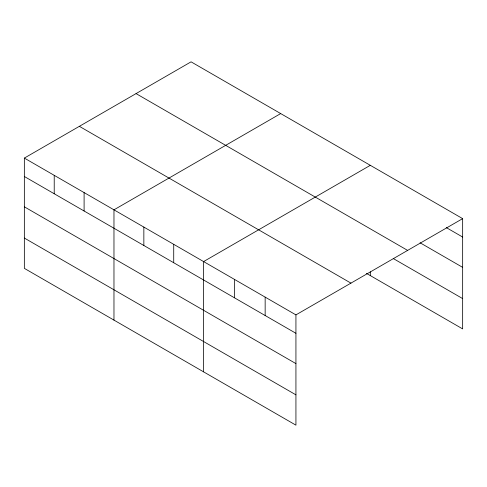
<?xml version="1.0" encoding="UTF-8"?>
<svg xmlns="http://www.w3.org/2000/svg" width="487" height="487" viewBox="0 0 487 487"><rect width="100%" height="100%" fill="white"/><g stroke="black" fill="none" stroke-linecap="round" stroke-linejoin="round"><path stroke-width="0.73" d="M295.932 363.612L295.932 314.888L24.35 158.092L24.35 268.367L295.932 425.163L295.932 363.612L24.35 206.817M366.419 273.347L462.65 328.908L462.65 218.633L191.068 61.837L24.35 158.092M280.689 113.581L113.97 209.83L113.97 320.111M370.315 165.318L203.596 261.574L203.596 371.855M295.932 314.888L462.65 218.633M446.281 227.587L462.65 237.041M420.08 242.782L462.65 267.357M136.05 93.601L407.631 250.397M393.234 258.518L462.65 298.592M79.369 126.328L350.95 283.124M24.35 176.501L295.932 333.297M24.35 238.052L295.932 394.847M370.315 271.807L370.315 275.599M265.153 297.119L265.153 315.527M234.375 279.343L234.375 297.758M173.719 244.328L173.719 262.737M143.848 227.082L143.848 245.491M84.099 192.584L84.099 210.993M54.221 175.338L54.221 193.747"/></g></svg>
